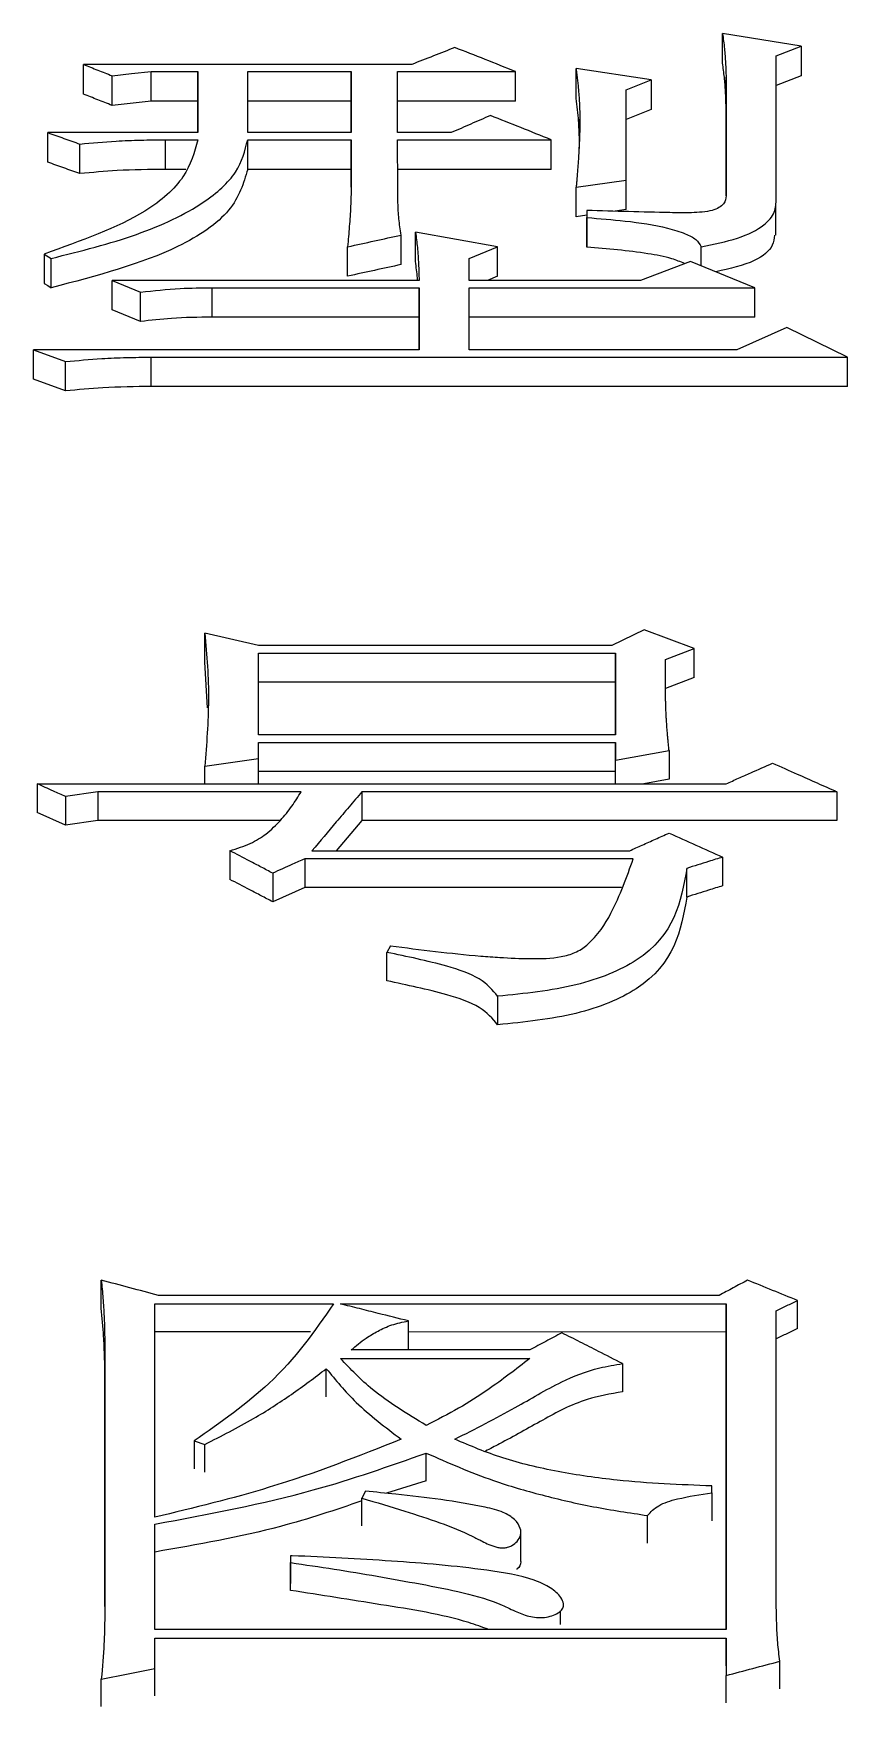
# Model space of a CAD drawing. Header units: millimetres. Extents: x 2404 to 4548, y 1024 to 2541.
# Drawn here: x 2925.39 to 2927.86, y 2280.69 to 2285.76 of the extents above; entities that cross this region are included whole.
import ezdxf

# ---------------------------------------------------------------- set-up
doc = ezdxf.new("R2010")
doc.units = ezdxf.units.MM

msp = doc.modelspace()

# ---------------------------------------------------------------- linework, layer by layer
at = {"color": 7, "linetype": 'Continuous', "lineweight": 25}
for p, q in [((2927.7187, 2285.719), (2927.4807, 2285.7573)), ((2927.4807, 2285.6673), (2927.4807, 2285.7573)), ((2927.643, 2285.6891), (2927.7187, 2285.719)), ((2927.7187, 2285.719), (2927.7187, 2285.629)), ((2926.5396, 2285.6635), (2925.5444, 2285.6635)), ((2925.5444, 2285.5736), (2925.5444, 2285.6635)), ((2927.643, 2285.2564), (2927.643, 2285.6891)), ((2925.631, 2285.5394), (2925.631, 2285.6293)), ((2925.7499, 2285.5522), (2925.7499, 2285.6421)), ((2925.75, 2285.6421), (2925.8906, 2285.6421)), ((2925.8906, 2285.6421), (2925.8906, 2285.4569)), ((2925.8906, 2285.5522), (2925.8906, 2285.6421)), ((2926.042, 2285.6421), (2926.3557, 2285.6421)), ((2926.042, 2285.4569), (2926.042, 2285.6421)), ((2926.3557, 2285.6421), (2926.3557, 2285.4569)), ((2926.3557, 2285.5522), (2926.3557, 2285.6421)), ((2926.4963, 2285.6421), (2926.8533, 2285.6421)), ((2926.4963, 2285.4569), (2926.4963, 2285.6421)), ((2926.8533, 2285.5522), (2926.8533, 2285.6421)), ((2927.0372, 2285.5607), (2927.0372, 2285.6507)), ((2927.2644, 2285.6164), (2927.0372, 2285.6507)), ((2927.1887, 2285.5863), (2927.2644, 2285.6164)), ((2927.2644, 2285.6164), (2927.2644, 2285.5265)), ((2927.4915, 2285.625), (2927.4915, 2285.2652)), ((2927.4915, 2285.5351), (2927.4915, 2285.625)), ((2927.7187, 2285.629), (2927.643, 2285.5992)), ((2925.7499, 2285.5522), (2925.631, 2285.5394)), ((2925.8906, 2285.5522), (2925.7499, 2285.5522)), ((2925.8906, 2285.4569), (2925.8906, 2285.5522)), ((2926.3557, 2285.5522), (2926.042, 2285.5522)), ((2926.3557, 2285.4569), (2926.3557, 2285.5522)), ((2926.8533, 2285.5522), (2926.4963, 2285.5522)), ((2927.2644, 2285.5265), (2927.1887, 2285.4965)), ((2927.4915, 2285.2652), (2927.4915, 2285.5351)), ((2925.8906, 2285.4569), (2925.4363, 2285.4569)), ((2925.4363, 2285.3672), (2925.4363, 2285.4569)), ((2925.5336, 2285.3326), (2925.5336, 2285.4222)), ((2925.7932, 2285.4352), (2925.8906, 2285.4352)), ((2925.7932, 2285.3456), (2925.7932, 2285.4352)), ((2926.3557, 2285.4569), (2926.042, 2285.4569)), ((2926.042, 2285.4352), (2926.3557, 2285.4352)), ((2926.3557, 2285.4352), (2926.3557, 2285.2915)), ((2926.3557, 2285.3456), (2926.3557, 2285.4352)), ((2926.6586, 2285.4569), (2926.4963, 2285.4569)), ((2926.4963, 2285.4352), (2926.9615, 2285.4352)), ((2926.4964, 2285.2915), (2926.4963, 2285.4352)), ((2926.9615, 2285.3456), (2926.9615, 2285.4352)), ((2925.8549, 2285.3456), (2925.7932, 2285.3456)), ((2926.3557, 2285.3456), (2926.042, 2285.3456)), ((2926.3557, 2285.2914), (2926.3557, 2285.3456)), ((2926.9615, 2285.3456), (2926.4963, 2285.3456)), ((2927.0372, 2285.2915), (2927.1887, 2285.3133)), ((2927.1887, 2285.2238), (2927.1887, 2285.3133)), ((2927.0372, 2285.202), (2927.0372, 2285.2915)), ((2927.0697, 2285.2067), (2927.0372, 2285.202)), ((2927.0697, 2285.2213), (2927.0697, 2285.1994)), ((2927.0697, 2285.2213), (2927.0697, 2285.132)), ((2927.1887, 2285.2238), (2927.1553, 2285.219)), ((2927.6424, 2285.1458), (2927.6424, 2285.2352)), ((2926.7992, 2285.1112), (2926.5504, 2285.1553)), ((2926.5504, 2285.0661), (2926.5504, 2285.1553)), ((2927.0697, 2285.11), (2927.0697, 2285.1994)), ((2926.3449, 2285.022), (2926.3449, 2285.1112)), ((2926.5072, 2285.0572), (2926.5072, 2285.1465)), ((2926.7127, 2285.0758), (2926.7992, 2285.1112)), ((2926.7992, 2285.022), (2926.7992, 2285.1112)), ((2927.4158, 2285.0536), (2927.4158, 2285.1112)), ((2925.4254, 2285.0891), (2925.4471, 2285.0758)), ((2925.4254, 2285.0891), (2925.4254, 2284.9999)), ((2926.7127, 2285.0092), (2926.7127, 2285.0758)), ((2927.3834, 2285.0669), (2927.2319, 2285.0092)), ((2927.5781, 2284.987), (2927.3834, 2285.0669)), ((2925.631, 2285.0093), (2925.7175, 2284.9737)), ((2926.5613, 2285.0093), (2925.631, 2285.0093)), ((2925.631, 2284.9202), (2925.631, 2285.0093)), ((2927.2319, 2285.0092), (2926.7127, 2285.0092)), ((2926.7992, 2285.022), (2926.7681, 2285.0092)), ((2925.7175, 2284.8846), (2925.7175, 2284.9737)), ((2925.9338, 2284.987), (2926.5613, 2284.987)), ((2925.9339, 2284.898), (2925.9339, 2284.987)), ((2926.5613, 2284.987), (2926.5613, 2284.7991)), ((2926.5613, 2284.8979), (2926.5613, 2284.987)), ((2926.7127, 2284.987), (2927.5781, 2284.987)), ((2926.7127, 2284.7991), (2926.7127, 2284.987)), ((2927.5781, 2284.8979), (2927.5781, 2284.987)), ((2925.7175, 2284.8846), (2925.631, 2284.9202)), ((2926.5613, 2284.8979), (2925.9339, 2284.898)), ((2926.5613, 2284.7991), (2926.5613, 2284.8979)), ((2927.5781, 2284.8979), (2926.7127, 2284.8979)), ((2927.6754, 2284.8664), (2927.524, 2284.7991)), ((2927.8593, 2284.7766), (2927.6754, 2284.8664)), ((2925.393, 2284.7103), (2925.393, 2284.7991)), ((2925.393, 2284.7991), (2925.4904, 2284.7631)), ((2926.5613, 2284.7991), (2925.393, 2284.7991)), ((2925.4903, 2284.6743), (2925.4904, 2284.7631)), ((2925.75, 2284.6878), (2925.75, 2284.7766)), ((2925.75, 2284.7766), (2927.8593, 2284.7766)), ((2927.524, 2284.7991), (2926.7127, 2284.7991)), ((2927.8593, 2284.6878), (2927.8593, 2284.7766)), ((2925.4903, 2284.6743), (2925.393, 2284.7103)), ((2927.8593, 2284.6878), (2925.75, 2284.6878)), ((2925.9122, 2283.853), (2925.9122, 2283.9407)), ((2926.0745, 2283.9031), (2925.9122, 2283.9407)), ((2927.2428, 2283.9501), (2927.1454, 2283.9031)), ((2927.3942, 2283.8936), (2927.2428, 2283.9501)), ((2927.1454, 2283.9031), (2926.0745, 2283.9031)), ((2927.3077, 2283.8606), (2927.3942, 2283.8936)), ((2927.3942, 2283.806), (2927.3942, 2283.8936)), ((2925.9199, 2283.7138), (2925.9122, 2283.853)), ((2926.0745, 2283.8795), (2927.1562, 2283.8795)), ((2926.0745, 2283.6328), (2926.0745, 2283.8795)), ((2927.1562, 2283.8795), (2927.1562, 2283.6327)), ((2927.1562, 2283.7919), (2927.1562, 2283.8795)), ((2927.1562, 2283.7919), (2926.0745, 2283.7919)), ((2927.1562, 2283.6327), (2927.1562, 2283.7919)), ((2927.3942, 2283.806), (2927.3077, 2283.773)), ((2927.1562, 2283.6327), (2926.0745, 2283.6328)), ((2926.0745, 2283.6089), (2927.1562, 2283.6088)), ((2926.0745, 2283.561), (2926.0745, 2283.6089)), ((2927.1562, 2283.6088), (2927.1562, 2283.5562)), ((2927.1562, 2283.5216), (2927.1562, 2283.6088)), ((2927.1562, 2283.5562), (2927.3185, 2283.5849)), ((2927.3185, 2283.5849), (2927.3185, 2283.4977)), ((2925.9122, 2283.5371), (2926.0745, 2283.561)), ((2925.9122, 2283.4843), (2925.9122, 2283.5371)), ((2926.0745, 2283.4843), (2926.0745, 2283.561)), ((2927.1562, 2283.4842), (2927.1562, 2283.5562)), ((2925.4038, 2283.4843), (2927.4916, 2283.4842)), ((2925.4038, 2283.4843), (2925.4038, 2283.3971)), ((2927.1562, 2283.5216), (2926.0745, 2283.5216)), ((2927.1562, 2283.4842), (2927.1562, 2283.5216)), ((2927.3185, 2283.4977), (2927.2423, 2283.4842)), ((2925.5877, 2283.4602), (2925.4904, 2283.4458)), ((2925.4904, 2283.4458), (2925.4904, 2283.3587)), ((2926.2043, 2283.4602), (2925.5877, 2283.4602)), ((2925.5877, 2283.4602), (2925.5877, 2283.3731)), ((2927.8269, 2283.4602), (2926.3882, 2283.4602)), ((2926.3882, 2283.4602), (2926.3882, 2283.3731)), ((2927.8269, 2283.4602), (2927.8269, 2283.3731)), ((2925.4904, 2283.3587), (2925.4038, 2283.3971)), ((2925.5877, 2283.3731), (2925.4904, 2283.3587)), ((2926.1409, 2283.3731), (2925.5877, 2283.3731)), ((2926.3882, 2283.3731), (2926.3104, 2283.2814)), ((2927.8269, 2283.3731), (2926.3882, 2283.3731)), ((2925.9879, 2283.2814), (2925.9879, 2283.1946)), ((2926.2368, 2283.2814), (2927.1995, 2283.2814)), ((2927.2103, 2283.2571), (2926.2151, 2283.2571)), ((2926.2151, 2283.2571), (2926.2151, 2283.1703)), ((2927.3726, 2283.1411), (2927.3726, 2283.2279)), ((2927.4808, 2283.2619), (2927.4808, 2283.1751)), ((2926.1178, 2283.2133), (2926.1178, 2283.1266)), ((2926.2151, 2283.1703), (2926.1178, 2283.1266)), ((2927.1746, 2283.1703), (2926.2151, 2283.1703)), ((2926.4748, 2282.9932), (2926.4639, 2282.9735)), ((2926.4639, 2282.8871), (2926.4639, 2282.9735)), ((2926.7993, 2282.8403), (2926.7993, 2282.754)), ((2925.5986, 2281.8951), (2925.5986, 2281.9803)), ((2927.47, 2281.934), (2925.7716, 2281.9341)), ((2927.7079, 2281.8335), (2927.7079, 2281.9186)), ((2925.7608, 2281.9083), (2926.3018, 2281.9083)), ((2925.7608, 2281.2621), (2925.7608, 2281.9083)), ((2926.3233, 2281.9083), (2927.4916, 2281.9083)), ((2927.4916, 2281.9083), (2927.4916, 2280.9221)), ((2927.4916, 2281.8232), (2927.4916, 2281.9083)), ((2927.643, 2281.0181), (2927.643, 2281.8877)), ((2926.2328, 2281.8233), (2925.7608, 2281.8233)), ((2927.4916, 2281.8232), (2926.5289, 2281.8233)), ((2927.4916, 2280.9221), (2927.4916, 2281.8232)), ((2925.6094, 2281.7845), (2925.6094, 2280.9915)), ((2925.6094, 2281.6996), (2925.6094, 2281.7845)), ((2926.8966, 2281.769), (2926.3558, 2281.769)), ((2926.2801, 2281.6272), (2926.2801, 2281.712)), ((2926.3234, 2281.7431), (2926.8966, 2281.7431)), ((2927.1782, 2281.6425), (2927.1782, 2281.7274)), ((2925.6094, 2280.9913), (2925.6094, 2281.6996)), ((2925.8798, 2281.4932), (2925.9123, 2281.4827)), ((2925.8798, 2281.4932), (2925.8798, 2281.4087)), ((2925.9123, 2281.3983), (2925.9123, 2281.4827)), ((2926.5829, 2281.3722), (2926.5829, 2281.4566)), ((2926.5829, 2281.3721), (2926.4625, 2281.3346)), ((2927.4483, 2281.3358), (2927.4483, 2281.3568)), ((2926.3991, 2281.3411), (2926.3882, 2281.32)), ((2927.4483, 2281.3358), (2927.4483, 2281.2515)), ((2927.2536, 2281.1831), (2927.2536, 2281.2673)), ((2925.7608, 2280.9221), (2925.7608, 2281.2409)), ((2926.8698, 2281.1338), (2926.8698, 2281.2184)), ((2926.1719, 2281.1456), (2926.1719, 2281.0616)), ((2926.1719, 2281.1456), (2926.1719, 2281.1245)), ((2926.1719, 2281.0405), (2926.1719, 2281.1246)), ((2926.9893, 2281.02), (2926.9893, 2281.0211)), ((2926.9893, 2280.9368), (2926.9893, 2280.9785)), ((2927.4916, 2280.9221), (2925.7608, 2280.9221)), ((2925.7608, 2280.8953), (2927.4916, 2280.8953)), ((2925.7608, 2280.8042), (2925.7608, 2280.8953)), ((2927.4916, 2280.8117), (2927.4916, 2280.8953)), ((2927.4916, 2280.8953), (2927.4916, 2280.7827)), ((2925.7608, 2280.7207), (2925.7608, 2280.8042)), ((2927.6539, 2280.7421), (2927.6539, 2280.8257)), ((2925.5986, 2280.6886), (2925.5986, 2280.772)), ((2927.4916, 2280.6993), (2927.4916, 2280.7827))]:
    msp.add_line(p, q, dxfattribs=at)
at = {"color": 7, "linetype": 'Continuous', "lineweight": 25, "flags": 128}
for points in [[(2925.631, 2285.6293), (2925.6905, 2285.6357), (2925.75, 2285.6421)], [(2926.042, 2285.3456), (2926.042, 2285.3775), (2926.042, 2285.4352)], [(2925.4471, 2284.9866), (2925.4471, 2285.0197), (2925.4471, 2285.0478), (2925.4471, 2285.0758)], [(2925.4254, 2284.9999), (2925.4363, 2284.9933), (2925.4471, 2284.9866)], [(2926.5289, 2281.7718), (2926.5289, 2281.8143), (2926.5289, 2281.8568)], [(2926.3882, 2281.2357), (2926.3882, 2281.2704), (2926.3882, 2281.2952), (2926.3882, 2281.32)], [(2925.5986, 2280.772), (2925.6797, 2280.7881), (2925.7608, 2280.8042)]]:
    msp.add_lwpolyline(points, dxfattribs=at)
at = {"color": 7, "linetype": 'Continuous', "lineweight": 25}
for points, knots in [([(2926.6694, 2285.7148), (2926.6478, 2285.7062), (2926.6045, 2285.6892), (2926.5612, 2285.6721), (2926.5396, 2285.6635)], [0, 0, 0, 0, 0.499996, 1, 1, 1, 1]), ([(2926.8533, 2285.6421), (2926.8227, 2285.6542), (2926.7614, 2285.6785), (2926.7001, 2285.7027), (2926.6694, 2285.7148)], [0, 0, 0, 0, 0.5, 1, 1, 1, 1]), ([(2927.4807, 2285.7573), (2927.4828, 2285.742), (2927.4868, 2285.7123), (2927.49, 2285.6682), (2927.491, 2285.6394), (2927.4915, 2285.625)], [0, 0, 0, 0, 0.349386, 0.674644, 1, 1, 1, 1]), ([(2925.5444, 2285.6635), (2925.5588, 2285.6578), (2925.5877, 2285.6464), (2925.6165, 2285.635), (2925.631, 2285.6293)], [0, 0, 0, 0, 0.499999, 1, 1, 1, 1]), ([(2927.4915, 2285.5351), (2927.491, 2285.5505), (2927.4899, 2285.5804), (2927.4866, 2285.6245), (2927.4827, 2285.653), (2927.4807, 2285.6673)], [0, 0, 0, 0, 0.349838, 0.674851, 1, 1, 1, 1]), ([(2927.0372, 2285.6507), (2927.0375, 2285.6479), (2927.0382, 2285.6423), (2927.0391, 2285.6339), (2927.0401, 2285.6255), (2927.041, 2285.6171), (2927.0419, 2285.6087), (2927.0428, 2285.6003), (2927.0435, 2285.5933), (2927.0441, 2285.5862), (2927.0447, 2285.5792), (2927.046, 2285.5624), (2927.0482, 2285.5258), (2927.0486, 2285.4806), (2927.0473, 2285.4409), (2927.0465, 2285.4211), (2927.0459, 2285.4097), (2927.0453, 2285.3984), (2927.0445, 2285.3841), (2927.0434, 2285.3699), (2927.0425, 2285.3585), (2927.0419, 2285.35), (2927.0412, 2285.3415), (2927.0407, 2285.3343), (2927.0402, 2285.3286), (2927.0399, 2285.3243), (2927.0396, 2285.3201), (2927.0393, 2285.3158), (2927.0389, 2285.3115), (2927.0386, 2285.3072), (2927.0382, 2285.3029), (2927.0379, 2285.2994), (2927.0376, 2285.2955), (2927.0374, 2285.2931), (2927.0372, 2285.2915)], [0, 0, 0, 0, 0.023618, 0.047236, 0.070855, 0.094473, 0.118091, 0.141709, 0.165327, 0.177136, 0.200755, 0.224373, 0.318848, 0.507812, 0.602286, 0.649522, 0.67314, 0.696758, 0.743995, 0.791231, 0.81485, 0.838468, 0.862086, 0.885704, 0.897513, 0.909322, 0.921131, 0.932941, 0.94475, 0.956559, 0.968368, 0.980177, 0.986081, 1, 1, 1, 1]), ([(2925.631, 2285.5394), (2925.6165, 2285.5451), (2925.5877, 2285.5565), (2925.5588, 2285.5679), (2925.5444, 2285.5736)], [0, 0, 0, 0, 0.5000031, 1, 1, 1, 1]), ([(2927.0446, 2285.491), (2927.0446, 2285.4912), (2927.0429, 2285.5145), (2927.04, 2285.5377), (2927.0372, 2285.5607)], [0, 0, 0, 0, 0.008247, 1, 1, 1, 1]), ([(2927.1887, 2285.3133), (2927.1887, 2285.3543), (2927.1887, 2285.4458), (2927.1887, 2285.5363), (2927.1887, 2285.5863)], [0, 0, 0, 0, 0.447226, 1, 1, 1, 1]), ([(2926.7776, 2285.5088), (2926.7578, 2285.5001), (2926.7181, 2285.4829), (2926.6784, 2285.4655), (2926.6586, 2285.4569)], [0, 0, 0, 0, 0.499996, 1, 1, 1, 1]), ([(2926.9615, 2285.4352), (2926.9308, 2285.4475), (2926.8695, 2285.4721), (2926.8082, 2285.4965), (2926.7776, 2285.5088)], [0, 0, 0, 0, 0.5, 1, 1, 1, 1]), ([(2927.0436, 2285.5032), (2927.0436, 2285.5032), (2927.0435, 2285.5042), (2927.0462, 2285.4433), (2927.0463, 2285.4254), (2927.0463, 2285.4227)], [0, 0, 0, 0, 0.007849, 0.849098, 1, 1, 1, 1]), ([(2925.8906, 2285.4352), (2925.8805, 2285.3975), (2925.8603, 2285.3214), (2925.7167, 2285.193), (2925.5367, 2285.1288), (2925.4254, 2285.0891)], [0, 0, 0, 0, 0.273464, 0.551009, 1, 1, 1, 1]), ([(2925.4363, 2285.4569), (2925.4525, 2285.4511), (2925.4849, 2285.4396), (2925.5174, 2285.428), (2925.5336, 2285.4222)], [0, 0, 0, 0, 0.499998, 1, 1, 1, 1]), ([(2925.4471, 2285.0758), (2925.5361, 2285.0982), (2925.7118, 2285.1423), (2925.9049, 2285.234), (2926.0173, 2285.3355), (2926.0338, 2285.4021), (2926.042, 2285.4352)], [0, 0, 0, 0, 0.2896566, 0.5714564, 0.7872041, 1, 1, 1, 1]), ([(2925.5336, 2285.4222), (2925.57, 2285.4256), (2925.631, 2285.4313), (2925.718, 2285.4347), (2925.7681, 2285.435), (2925.7932, 2285.4352)], [0, 0, 0, 0, 0.426096, 0.71242, 1, 1, 1, 1]), ([(2927.0463, 2285.4337), (2927.0463, 2285.4296), (2927.0461, 2285.4171), (2927.0448, 2285.3927), (2927.0439, 2285.3762)], [0, 0, 0, 0, 0.322479, 1, 1, 1, 1]), ([(2925.5336, 2285.3326), (2925.5174, 2285.3384), (2925.4849, 2285.3499), (2925.4525, 2285.3615), (2925.4363, 2285.3672)], [0, 0, 0, 0, 0.500004, 1, 1, 1, 1]), ([(2926.042, 2285.3456), (2926.0295, 2285.3035), (2926.0042, 2285.2184), (2925.8068, 2285.0822), (2925.5847, 2285.0232), (2925.4471, 2284.9866)], [0, 0, 0, 0, 0.27123, 0.548484, 1, 1, 1, 1]), ([(2925.7932, 2285.3456), (2925.7442, 2285.345), (2925.6567, 2285.3441), (2925.5712, 2285.3361), (2925.5336, 2285.3326)], [0, 0, 0, 0, 0.560746, 1, 1, 1, 1]), ([(2926.3557, 2285.2915), (2926.3553, 2285.2722), (2926.3544, 2285.2327), (2926.3499, 2285.1726), (2926.3466, 2285.1317), (2926.3449, 2285.1112)], [0, 0, 0, 0, 0.321579, 0.660777, 1, 1, 1, 1]), ([(2926.5072, 2285.1465), (2926.5045, 2285.1631), (2926.4994, 2285.1955), (2926.4969, 2285.2439), (2926.4965, 2285.2756), (2926.4964, 2285.2915)], [0, 0, 0, 0, 0.341779, 0.670798, 1, 1, 1, 1]), ([(2927.4916, 2285.2652), (2927.4907, 2285.257), (2927.489, 2285.2403), (2927.4503, 2285.2175), (2927.3856, 2285.2135), (2927.2597, 2285.2154), (2927.1538, 2285.2187), (2927.0697, 2285.2213)], [0, 0, 0, 0, 0.110716, 0.223974, 0.35482, 0.487804, 1, 1, 1, 1]), ([(2927.4158, 2285.1112), (2927.454, 2285.1188), (2927.529, 2285.1336), (2927.6069, 2285.1722), (2927.6423, 2285.2155), (2927.6428, 2285.2428), (2927.643, 2285.2564)], [0, 0, 0, 0, 0.291536, 0.572529, 0.787239, 1, 1, 1, 1]), ([(2926.5504, 2285.1553), (2926.5525, 2285.1398), (2926.5566, 2285.1078), (2926.5598, 2285.0591), (2926.5608, 2285.0259), (2926.5613, 2285.0093)], [0, 0, 0, 0, 0.320446, 0.660167, 1, 1, 1, 1]), ([(2927.0697, 2285.1994), (2927.1083, 2285.1964), (2927.192, 2285.1899), (2927.2951, 2285.1744), (2927.3653, 2285.1529), (2927.4032, 2285.1336), (2927.4116, 2285.1187), (2927.4158, 2285.1112)], [0, 0, 0, 0, 0.279047, 0.604417, 0.761098, 0.879545, 1, 1, 1, 1]), ([(2926.3449, 2285.1112), (2926.372, 2285.1171), (2926.426, 2285.1289), (2926.4801, 2285.1406), (2926.5072, 2285.1465)], [0, 0, 0, 0, 0.499999, 1, 1, 1, 1]), ([(2927.0697, 2285.132), (2927.0697, 2285.1279), (2927.0697, 2285.1206), (2927.0697, 2285.1132), (2927.0697, 2285.11)], [0, 0, 0, 0, 0.56, 1, 1, 1, 1]), ([(2927.3656, 2285.0602), (2927.3531, 2285.0654), (2927.321, 2285.0788), (2927.2201, 2285.0972), (2927.1319, 2285.1047), (2927.0697, 2285.11)], [0, 0, 0, 0, 0.15887, 0.407196, 1, 1, 1, 1]), ([(2927.6382, 2285.146), (2927.6372, 2285.1358), (2927.6343, 2285.1082), (2927.5802, 2285.0623), (2927.5027, 2285.0447), (2927.4607, 2285.0352)], [0, 0, 0, 0, 0.210203, 0.572203, 1, 1, 1, 1]), ([(2926.5072, 2285.0572), (2926.4801, 2285.0514), (2926.426, 2285.0396), (2926.372, 2285.0279), (2926.3449, 2285.022)], [0, 0, 0, 0, 0.5, 1, 1, 1, 1]), ([(2926.5568, 2285.0093), (2926.5566, 2285.0117), (2926.5554, 2285.0307), (2926.5527, 2285.0496), (2926.5504, 2285.0661)], [0, 0, 0, 0, 0.130167, 1, 1, 1, 1]), ([(2925.7175, 2284.9737), (2925.7573, 2284.9781), (2925.8284, 2284.986), (2925.9016, 2284.9867), (2925.9338, 2284.987)], [0, 0, 0, 0, 0.5588348, 1, 1, 1, 1]), ([(2925.9339, 2284.898), (2925.8928, 2284.8974), (2925.8195, 2284.8965), (2925.7486, 2284.8882), (2925.7175, 2284.8846)], [0, 0, 0, 0, 0.561086, 1, 1, 1, 1]), ([(2925.4904, 2284.7631), (2925.5268, 2284.7666), (2925.5877, 2284.7725), (2925.6748, 2284.776), (2925.7249, 2284.7764), (2925.75, 2284.7766)], [0, 0, 0, 0, 0.426056, 0.7124, 1, 1, 1, 1]), ([(2925.75, 2284.6878), (2925.7009, 2284.6873), (2925.6135, 2284.6863), (2925.5279, 2284.678), (2925.4903, 2284.6743)], [0, 0, 0, 0, 0.560746, 1, 1, 1, 1]), ([(2925.9122, 2283.9407), (2925.9153, 2283.9071), (2925.9213, 2283.8399), (2925.9254, 2283.7056), (2925.9175, 2283.6042), (2925.9122, 2283.5371)], [0, 0, 0, 0, 0.252085, 0.504197, 1, 1, 1, 1]), ([(2927.3185, 2283.5849), (2927.3183, 2283.5872), (2927.3178, 2283.5918), (2927.3172, 2283.5987), (2927.3165, 2283.6055), (2927.3159, 2283.6124), (2927.3152, 2283.6192), (2927.3146, 2283.6261), (2927.3141, 2283.6318), (2927.3136, 2283.6375), (2927.3131, 2283.6432), (2927.3126, 2283.65), (2927.3119, 2283.6591), (2927.3113, 2283.6683), (2927.3107, 2283.6774), (2927.3103, 2283.6842), (2927.3098, 2283.6933), (2927.3094, 2283.7024), (2927.309, 2283.7115), (2927.3088, 2283.7183), (2927.3085, 2283.7274), (2927.3083, 2283.7365), (2927.3081, 2283.7456), (2927.3079, 2283.7547), (2927.3078, 2283.7638), (2927.3077, 2283.7729), (2927.3076, 2283.7797), (2927.3076, 2283.7865), (2927.3075, 2283.7933), (2927.3075, 2283.7989), (2927.3075, 2283.8035), (2927.3075, 2283.808), (2927.3075, 2283.8125), (2927.3075, 2283.8171), (2927.3075, 2283.8205), (2927.3075, 2283.8239), (2927.3075, 2283.8284), (2927.3075, 2283.8329), (2927.3076, 2283.8374), (2927.3076, 2283.842), (2927.3076, 2283.8465), (2927.3076, 2283.851), (2927.3076, 2283.8553), (2927.3077, 2283.8585), (2927.3077, 2283.8606)], [0, 0, 0, 0, 0.024742, 0.049483, 0.074225, 0.098967, 0.123709, 0.14845, 0.173192, 0.185563, 0.210305, 0.235047, 0.259788, 0.309272, 0.334014, 0.358756, 0.383497, 0.432981, 0.457723, 0.482464, 0.507206, 0.55669, 0.581431, 0.606173, 0.655657, 0.680399, 0.70514, 0.729882, 0.754624, 0.779366, 0.791736, 0.804107, 0.828849, 0.84122, 0.853591, 0.865962, 0.878333, 0.903074, 0.915445, 0.927816, 0.952558, 0.964929, 0.9773, 1, 1, 1, 1]), ([(2927.4916, 2283.4842), (2927.5041, 2283.4898), (2927.529, 2283.5009), (2927.5759, 2283.5217), (2927.6103, 2283.5369), (2927.6322, 2283.5466)], [0, 0, 0, 0, 0.266245, 0.532491, 1, 1, 1, 1]), ([(2927.6322, 2283.5466), (2927.6572, 2283.5356), (2927.7021, 2283.5156), (2927.767, 2283.4868), (2927.8069, 2283.469), (2927.8269, 2283.4602)], [0, 0, 0, 0, 0.384573, 0.692287, 1, 1, 1, 1]), ([(2925.4904, 2283.4458), (2925.478, 2283.4513), (2925.4574, 2283.4604), (2925.4286, 2283.4733), (2925.4121, 2283.4806), (2925.4038, 2283.4843)], [0, 0, 0, 0, 0.42836, 0.71418, 1, 1, 1, 1]), ([(2925.988, 2283.2814), (2926.0096, 2283.2882), (2926.0524, 2283.3015), (2926.1029, 2283.3342), (2926.1422, 2283.3729), (2926.1768, 2283.4161), (2926.1952, 2283.4455), (2926.2043, 2283.4602)], [0, 0, 0, 0, 0.176065, 0.348002, 0.566634, 0.783694, 1, 1, 1, 1]), ([(2926.3882, 2283.4602), (2926.3752, 2283.4449), (2926.3493, 2283.4144), (2926.2988, 2283.3548), (2926.2613, 2283.3104), (2926.2368, 2283.2814)], [0, 0, 0, 0, 0.257226, 0.514452, 1, 1, 1, 1]), ([(2927.1995, 2283.2814), (2927.212, 2283.287), (2927.2381, 2283.2987), (2927.2777, 2283.3164), (2927.3049, 2283.3286), (2927.3185, 2283.3347)], [0, 0, 0, 0, 0.3146532, 0.657326, 1, 1, 1, 1]), ([(2927.3185, 2283.3347), (2927.3455, 2283.3226), (2927.3996, 2283.2984), (2927.4537, 2283.2741), (2927.4808, 2283.2619)], [0, 0, 0, 0, 0.499999, 1, 1, 1, 1]), ([(2926.1178, 2283.2133), (2926.1062, 2283.2194), (2926.0831, 2283.2316), (2926.0398, 2283.2543), (2926.0081, 2283.2709), (2925.988, 2283.2814)], [0, 0, 0, 0, 0.2674634, 0.534927, 1, 1, 1, 1]), ([(2926.2151, 2283.2571), (2926.2027, 2283.2515), (2926.1802, 2283.2414), (2926.1477, 2283.2268), (2926.1278, 2283.2178), (2926.1178, 2283.2133)], [0, 0, 0, 0, 0.384577, 0.692287, 1, 1, 1, 1]), ([(2926.4748, 2282.9932), (2926.5653, 2282.9816), (2926.6748, 2282.9675), (2926.8173, 2282.9571), (2926.8983, 2282.9535), (2926.9786, 2282.9553), (2927.0386, 2282.9722), (2927.0986, 2283.0161), (2927.1589, 2283.1132), (2927.1906, 2283.2019), (2927.2103, 2283.2571)], [0, 0, 0, 0, 0.23813, 0.287988, 0.366961, 0.446683, 0.487555, 0.537237, 0.712015, 1, 1, 1, 1]), ([(2927.3726, 2283.2279), (2927.3544, 2283.1266), (2927.3289, 2282.984), (2927.0397, 2282.8647), (2926.8806, 2282.8485), (2926.7993, 2282.8403)], [0, 0, 0, 0, 0.544628, 0.767125, 1, 1, 1, 1]), ([(2927.4808, 2283.2619), (2927.4667, 2283.2575), (2927.4416, 2283.2496), (2927.4055, 2283.2383), (2927.3836, 2283.2314), (2927.3726, 2283.2279)], [0, 0, 0, 0, 0.39043, 0.695215, 1, 1, 1, 1]), ([(2926.1178, 2283.1266), (2926.1062, 2283.1327), (2926.083, 2283.1448), (2926.0398, 2283.1675), (2926.0081, 2283.184), (2925.9879, 2283.1945)], [0, 0, 0, 0, 0.267647, 0.535293, 1, 1, 1, 1]), ([(2927.3726, 2283.1411), (2927.3544, 2283.04), (2927.3288, 2282.8974), (2927.0396, 2282.7783), (2926.8806, 2282.7622), (2926.7993, 2282.754)], [0, 0, 0, 0, 0.544404, 0.766963, 1, 1, 1, 1]), ([(2927.4808, 2283.1751), (2927.4667, 2283.1707), (2927.4416, 2283.1628), (2927.4055, 2283.1515), (2927.3836, 2283.1446), (2927.3726, 2283.1411)], [0, 0, 0, 0, 0.390574, 0.695287, 1, 1, 1, 1]), ([(2926.7993, 2282.8403), (2926.7836, 2282.859), (2926.7516, 2282.8975), (2926.6242, 2282.94), (2926.525, 2282.9607), (2926.4639, 2282.9735)], [0, 0, 0, 0, 0.267599, 0.548584, 1, 1, 1, 1]), ([(2926.7993, 2282.754), (2926.7836, 2282.7727), (2926.7516, 2282.8111), (2926.6241, 2282.8536), (2926.525, 2282.8743), (2926.4639, 2282.8871)], [0, 0, 0, 0, 0.267465, 0.548457, 1, 1, 1, 1]), ([(2925.5986, 2281.9803), (2925.6003, 2281.962), (2925.6038, 2281.9254), (2925.6078, 2281.8602), (2925.6088, 2281.8131), (2925.6094, 2281.7845)], [0, 0, 0, 0, 0.281466, 0.562942, 1, 1, 1, 1]), ([(2925.7716, 2281.9341), (2925.7428, 2281.9418), (2925.6851, 2281.9572), (2925.6274, 2281.9726), (2925.5986, 2281.9803)], [0, 0, 0, 0, 0.499999, 1, 1, 1, 1]), ([(2927.5565, 2281.9803), (2927.5421, 2281.9726), (2927.5132, 2281.9572), (2927.4844, 2281.9417), (2927.47, 2281.934)], [0, 0, 0, 0, 0.499996, 1, 1, 1, 1]), ([(2927.7079, 2281.9186), (2927.6827, 2281.9289), (2927.6322, 2281.9495), (2927.5817, 2281.97), (2927.5565, 2281.9803)], [0, 0, 0, 0, 0.499999, 1, 1, 1, 1]), ([(2927.643, 2281.8877), (2927.6539, 2281.8929), (2927.6755, 2281.9032), (2927.6971, 2281.9135), (2927.7079, 2281.9186)], [0, 0, 0, 0, 0.499999, 1, 1, 1, 1]), ([(2925.6094, 2281.6996), (2925.6091, 2281.718), (2925.6085, 2281.7549), (2925.6053, 2281.8201), (2925.6011, 2281.8668), (2925.5986, 2281.8951)], [0, 0, 0, 0, 0.281816, 0.563643, 1, 1, 1, 1]), ([(2926.3018, 2281.9083), (2926.2447, 2281.8258), (2926.1419, 2281.6771), (2925.9605, 2281.5498), (2925.8798, 2281.4932)], [0, 0, 0, 0, 0.555128, 1, 1, 1, 1]), ([(2926.5289, 2281.8568), (2926.4985, 2281.8644), (2926.449, 2281.8768), (2926.3805, 2281.894), (2926.3424, 2281.9036), (2926.3233, 2281.9083)], [0, 0, 0, 0, 0.443636, 0.721817, 1, 1, 1, 1]), ([(2926.3558, 2281.769), (2926.3701, 2281.7813), (2926.3939, 2281.8017), (2926.4365, 2281.8264), (2926.4771, 2281.8462), (2926.5115, 2281.8532), (2926.5289, 2281.8568)], [0, 0, 0, 0, 0.333513, 0.552424, 0.773916, 1, 1, 1, 1]), ([(2926.994, 2281.8207), (2926.9778, 2281.8121), (2926.9453, 2281.7948), (2926.9129, 2281.7776), (2926.8966, 2281.769)], [0, 0, 0, 0, 0.499998, 1, 1, 1, 1]), ([(2927.178, 2281.7274), (2927.1537, 2281.7398), (2927.1109, 2281.7615), (2927.0496, 2281.7926), (2927.0125, 2281.8113), (2926.994, 2281.8207)], [0, 0, 0, 0, 0.3962, 0.6981, 1, 1, 1, 1]), ([(2927.7079, 2281.8335), (2927.6971, 2281.8284), (2927.6755, 2281.8181), (2927.6538, 2281.8078), (2927.643, 2281.8027)], [0, 0, 0, 0, 0.499998, 1, 1, 1, 1]), ([(2925.9123, 2281.4827), (2925.9624, 2281.5083), (2926.0558, 2281.556), (2926.1766, 2281.6338), (2926.2455, 2281.6859), (2926.2801, 2281.712)], [0, 0, 0, 0, 0.366086, 0.682145, 1, 1, 1, 1]), ([(2926.2801, 2281.712), (2926.3085, 2281.6775), (2926.3536, 2281.6228), (2926.435, 2281.5529), (2926.4831, 2281.5166), (2926.5072, 2281.4984)], [0, 0, 0, 0, 0.459963, 0.729487, 1, 1, 1, 1]), ([(2926.583, 2281.5403), (2926.5254, 2281.5753), (2926.4231, 2281.6375), (2926.3537, 2281.711), (2926.3234, 2281.7431)], [0, 0, 0, 0, 0.563044, 1, 1, 1, 1]), ([(2926.8966, 2281.7431), (2926.8554, 2281.711), (2926.7885, 2281.6588), (2926.6825, 2281.5913), (2926.6162, 2281.5573), (2926.583, 2281.5403)], [0, 0, 0, 0, 0.443463, 0.720804, 1, 1, 1, 1]), ([(2926.6694, 2281.4985), (2926.7318, 2281.5299), (2926.8435, 2281.5862), (2926.9735, 2281.6666), (2927.0862, 2281.7124), (2927.1544, 2281.7235), (2927.178, 2281.7274)], [0, 0, 0, 0, 0.381447, 0.683524, 0.890528, 1, 1, 1, 1]), ([(2927.178, 2281.6425), (2927.1409, 2281.6357), (2927.047, 2281.6184), (2926.9329, 2281.5547), (2926.8359, 2281.5003), (2926.7766, 2281.4696), (2926.7624, 2281.4623)], [0, 0, 0, 0, 0.2144271, 0.5437869, 0.8913434, 1, 1, 1, 1]), ([(2926.5072, 2281.4984), (2926.3772, 2281.4469), (2926.1437, 2281.3542), (2925.8785, 2281.2904), (2925.7608, 2281.2621)], [0, 0, 0, 0, 0.556376, 1, 1, 1, 1]), ([(2925.7608, 2281.2409), (2925.9244, 2281.2716), (2926.2148, 2281.3262), (2926.471, 2281.417), (2926.5829, 2281.4566)], [0, 0, 0, 0, 0.5633289, 1, 1, 1, 1]), ([(2926.5829, 2281.4566), (2926.649, 2281.4274), (2926.7584, 2281.3791), (2926.9331, 2281.3281), (2927.0892, 2281.292), (2927.1987, 2281.2755), (2927.2536, 2281.2673)], [0, 0, 0, 0, 0.334937, 0.554746, 0.776585, 1, 1, 1, 1]), ([(2927.4483, 2281.3568), (2927.352, 2281.3607), (2927.1938, 2281.3671), (2926.9816, 2281.3984), (2926.8119, 2281.4378), (2926.7166, 2281.4784), (2926.6694, 2281.4985)], [0, 0, 0, 0, 0.344394, 0.565966, 0.784996, 1, 1, 1, 1]), ([(2926.3882, 2281.3114), (2926.3074, 2281.2841), (2926.1113, 2281.2181), (2925.8905, 2281.1794), (2925.7608, 2281.1567)], [0, 0, 0, 0, 0.412223, 1, 1, 1, 1]), ([(2926.3882, 2281.32), (2926.4315, 2281.307), (2926.5469, 2281.2723), (2926.6727, 2281.2306), (2926.7489, 2281.191), (2926.7727, 2281.1792), (2926.7915, 2281.172), (2926.808, 2281.1689), (2926.8196, 2281.1688), (2926.8316, 2281.1712), (2926.8459, 2281.1775), (2926.8609, 2281.1899), (2926.8711, 2281.208), (2926.8691, 2281.2313), (2926.8527, 2281.256), (2926.8159, 2281.2797), (2926.6936, 2281.3089), (2926.5519, 2281.3256), (2926.4295, 2281.338), (2926.3991, 2281.3411)], [0, 0, 0, 0, 0.125302, 0.334347, 0.369116, 0.392006, 0.415961, 0.426676, 0.435655, 0.44463, 0.458341, 0.481396, 0.513091, 0.54477, 0.589295, 0.633614, 0.685428, 0.92175, 1, 1, 1, 1]), ([(2927.2536, 2281.2673), (2927.2633, 2281.278), (2927.283, 2281.2999), (2927.3561, 2281.3225), (2927.4131, 2281.3307), (2927.4483, 2281.3358)], [0, 0, 0, 0, 0.267237, 0.548075, 1, 1, 1, 1]), ([(2926.172, 2281.1246), (2926.2161, 2281.1182), (2926.3485, 2281.0988), (2926.5637, 2281.0607), (2926.7607, 2281.023), (2926.8544, 2280.9759), (2926.8908, 2280.9617), (2926.9229, 2280.9572), (2926.9473, 2280.9589), (2926.9695, 2280.9648), (2926.9872, 2280.9742), (2926.9979, 2280.9864), (2926.9999, 2281.002), (2926.9895, 2281.0237), (2926.9611, 2281.0497), (2926.8882, 2281.0831), (2926.7211, 2281.1103), (2926.4753, 2281.131), (2926.2757, 2281.1413), (2926.1736, 2281.1455), (2926.1719, 2281.1456)], [0, 0, 0, 0, 0.07376, 0.221291, 0.369161, 0.400761, 0.427212, 0.440277, 0.453391, 0.466052, 0.479506, 0.492813, 0.505075, 0.525102, 0.558597, 0.593335, 0.676611, 0.83455, 0.997228, 1, 1, 1, 1]), ([(2926.8683, 2281.1336), (2926.8688, 2281.1313), (2926.8711, 2281.1213), (2926.8658, 2281.1105), (2926.8575, 2281.104), (2926.8573, 2281.1039)], [0, 0, 0, 0, 0.2261823, 0.9843715, 1, 1, 1, 1]), ([(2926.7723, 2280.9221), (2926.7523, 2280.9292), (2926.653, 2280.9647), (2926.4446, 2280.9973), (2926.263, 2281.0261), (2926.172, 2281.0405)], [0, 0, 0, 0, 0.111682, 0.554873, 1, 1, 1, 1]), ([(2927.6539, 2280.8257), (2927.6517, 2280.8448), (2927.6474, 2280.883), (2927.644, 2280.9471), (2927.6434, 2280.9921), (2927.643, 2281.0181)], [0, 0, 0, 0, 0.297192, 0.594407, 1, 1, 1, 1]), ([(2925.6094, 2280.9915), (2925.6092, 2280.9728), (2925.6088, 2280.9353), (2925.6062, 2280.8622), (2925.6016, 2280.8077), (2925.5986, 2280.772)], [0, 0, 0, 0, 0.256617, 0.51324, 1, 1, 1, 1]), ([(2927.4916, 2280.7827), (2927.5186, 2280.7899), (2927.5727, 2280.8042), (2927.6268, 2280.8185), (2927.6539, 2280.8257)], [0, 0, 0, 0, 0.499999, 1, 1, 1, 1])]:
    msp.add_open_spline(points, degree=3, knots=knots, dxfattribs=at)

doc.saveas('drawing.dxf')
